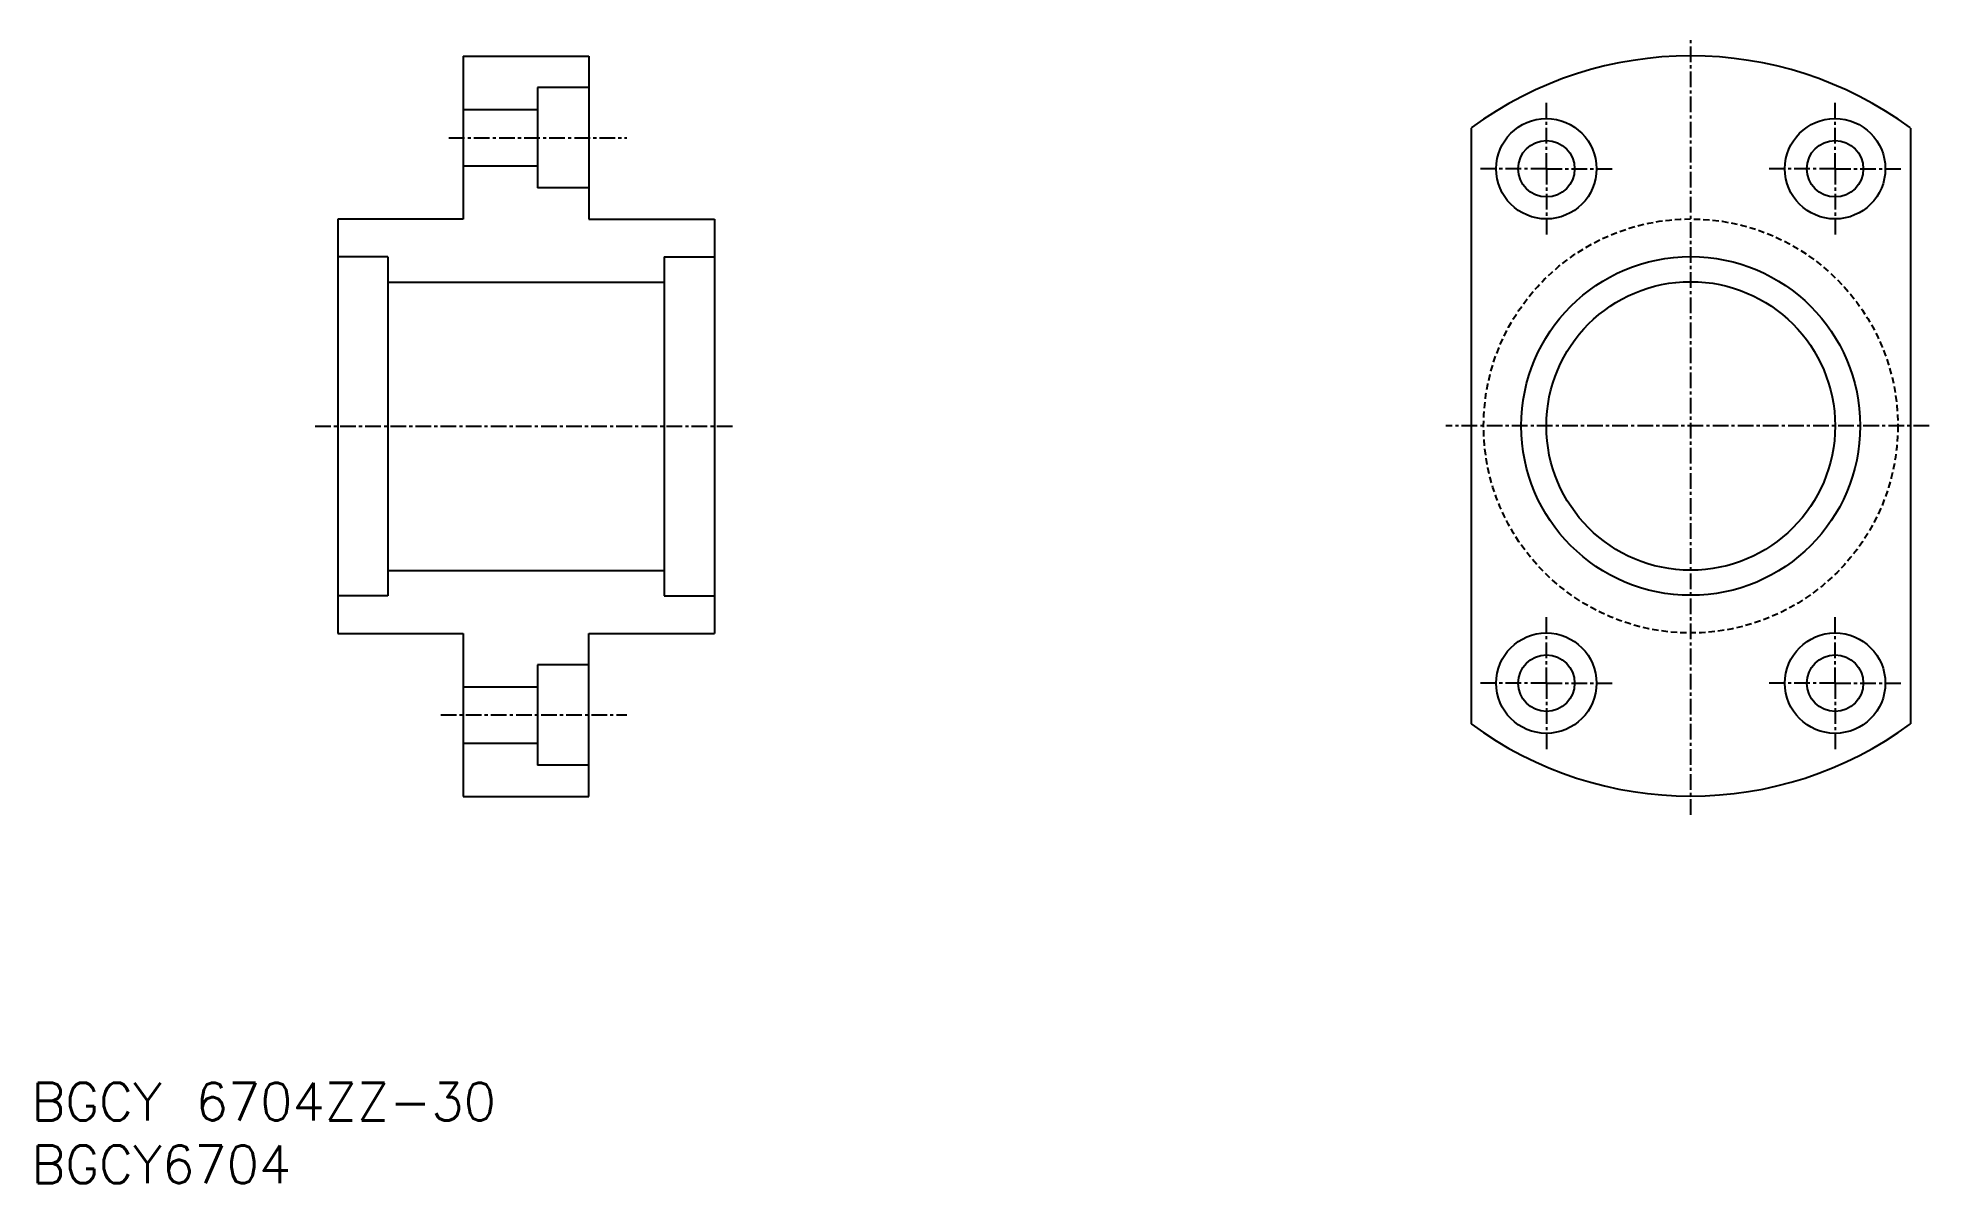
# Model space of a CAD drawing. Extents: x 45 to 196, y 37 to 129.
import ezdxf
from ezdxf.enums import TextEntityAlignment as Align

# ---------------------------------------------------------------- set-up
doc = ezdxf.new("R2010")
doc.units = 0
doc.linetypes.add('CENTER', pattern=[2, 1.25, -0.25, 0.25, -0.25])
doc.linetypes.add('DASHED', pattern=[0.75, 0.5, -0.25])
doc.layers.get('0').update_dxf_attribs({"linetype": 'CONTINUOUS'})
doc.layers.add('CENTER', color=1, linetype='CENTER')
doc.styles.get("Standard").update_dxf_attribs({"font": 'txt.shx', "bigfont": 'extfont.shx'})

msp = doc.modelspace()

# ---------------------------------------------------------------- linework, layer by layer
at = {"color": 7, "linetype": 'CONTINUOUS'}
for p, q in [((79.19, 127.12), (79.19, 114.12)), ((79.19, 127.12), (89.19, 127.12)), ((89.19, 127.12), (89.19, 114.12)), ((89.19, 124.62), (85.09, 124.62)), ((85.09, 124.62), (85.09, 116.62)), ((79.19, 122.87), (85.09, 122.87)), ((159.47, 121.39), (159.47, 73.9)), ((194.47, 121.39), (194.47, 73.9)), ((79.19, 118.37), (85.09, 118.37)), ((89.19, 116.62), (85.09, 116.62)), ((69.19, 114.12), (69.19, 81.12)), ((79.19, 114.12), (69.19, 114.12)), ((89.19, 114.12), (99.19, 114.12)), ((99.19, 114.12), (99.19, 81.12)), ((73.19, 111.12), (69.19, 111.12)), ((73.19, 111.12), (73.19, 84.12)), ((95.19, 111.12), (95.19, 84.12)), ((95.19, 111.12), (99.19, 111.12)), ((73.19, 109.12), (95.19, 109.12)), ((73.19, 86.12), (95.19, 86.12)), ((73.19, 84.12), (69.19, 84.12)), ((95.19, 84.12), (99.19, 84.12)), ((69.19, 81.12), (79.19, 81.12)), ((79.19, 81.12), (79.19, 68.12)), ((89.19, 68.12), (89.19, 81.12)), ((89.19, 81.12), (99.19, 81.12)), ((89.19, 78.62), (85.09, 78.62)), ((85.09, 78.62), (85.09, 70.62)), ((79.19, 76.87), (85.09, 76.87)), ((79.19, 72.37), (85.09, 72.37)), ((89.19, 70.62), (85.09, 70.62)), ((79.19, 68.12), (89.19, 68.12))]:
    msp.add_line(p, q, dxfattribs=at)
for centre, radius in [((165.47, 118.15), 4), ((188.47, 118.15), 4), ((165.47, 118.15), 2.25), ((188.47, 118.15), 2.25), ((176.97, 97.65), 13.5), ((176.97, 97.65), 11.5), ((165.47, 77.15), 4), ((188.47, 77.15), 4), ((165.47, 77.15), 2.25), ((188.47, 77.15), 2.25)]:
    msp.add_circle(centre, radius, dxfattribs=at)
at = {"color": 3, "linetype": 'DASHED'}
msp.add_circle((176.97, 97.65), 16.5, dxfattribs=at)
at = {"color": 7, "linetype": 'CONTINUOUS'}
for start, end in [(53.6141, 126.3859), (233.6141, 306.3859)]:
    msp.add_arc((176.97, 97.65), 29.5, start, end, dxfattribs=at)
at = {"layer": 'CENTER', "color": 1, "linetype": 'CENTER'}
for p, q in [((176.97, 66.65), (176.97, 128.59)), ((165.47, 118.15), (165.47, 123.65)), ((188.47, 118.15), (188.47, 123.65)), ((78.04, 120.62), (92.23, 120.62)), ((165.47, 118.15), (159.97, 118.15)), ((165.47, 118.15), (165.47, 112.65)), ((165.47, 118.15), (170.97, 118.15)), ((188.47, 118.15), (182.97, 118.15)), ((188.47, 118.15), (193.97, 118.15)), ((188.47, 118.15), (188.47, 112.65)), ((67.38, 97.62), (100.64, 97.62)), ((195.97, 97.65), (157.47, 97.65)), ((165.47, 77.15), (165.47, 82.65)), ((188.47, 77.15), (188.47, 82.65)), ((165.47, 77.15), (159.97, 77.15)), ((165.47, 77.15), (170.97, 77.15)), ((165.47, 77.15), (165.47, 71.65)), ((188.47, 77.15), (182.97, 77.15)), ((188.47, 77.15), (193.97, 77.15)), ((188.47, 77.15), (188.47, 71.65)), ((77.39, 74.62), (92.23, 74.62))]:
    msp.add_line(p, q, dxfattribs=at)

# ---------------------------------------------------------------- texts
at = {"color": 7, "linetype": 'CONTINUOUS'}
for s, p in [('BGCY 6704ZZ-30', (44.78, 43.8)), ('BGCY6704', (44.78, 38.8))]:
    msp.add_text(s, height=3, dxfattribs=at).set_placement(p, align=Align.MIDDLE_LEFT)

doc.saveas('drawing.dxf')
